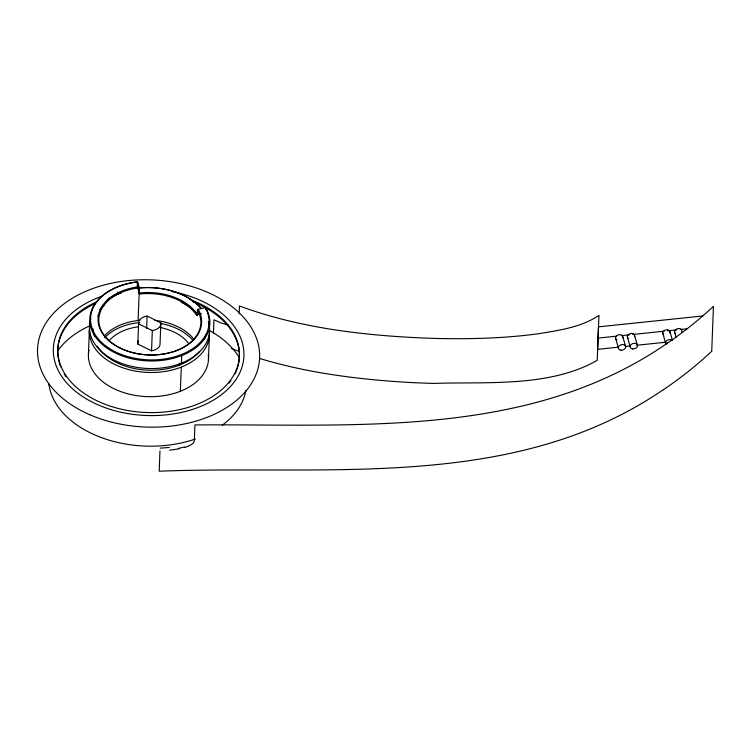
<?xml version="1.0" encoding="UTF-8"?>
<svg xmlns="http://www.w3.org/2000/svg" width="751" height="751" viewBox="0 0 751 751"><rect width="100%" height="100%" fill="white"/><g stroke="black" fill="none" stroke-linecap="round" stroke-linejoin="round"><path stroke-width="1.13" d="M88.44 354.125L89.369 329.942M117.625 294.298L117.71 292.13M137.255 288.196L137.489 281.897A60.071 39.803 2.2 0 0 91.866 330.309A60.071 39.803 2.2 0 0 168.872 359.316A60.071 39.803 2.2 0 0 205.567 307.535L205.483 309.637M138.118 320.489L139.132 293.923A1.511 1.098 -18.7 0 1 138.456 293.04L138.644 287.868A51.059 33.833 2.2 0 0 100.615 329.079A51.059 33.833 2.2 0 0 165.764 353.637A51.059 33.833 2.2 0 0 197.475 310.041L197.194 315.636M137.827 344.08L138.606 323.85A11.19 7.416 2.2 0 1 147.121 316.049L160.845 322.808L160.066 343.038A11.171 7.397 2.2 0 1 151.542 350.811L137.827 344.08A11.19 7.416 2.2 0 1 138.447 340.776M146.642 328.412L147.121 316.049M151.542 350.811L152.322 330.571A11.171 7.397 2.2 0 0 160.845 322.808M159.972 450.966L159.193 471.196C328.6 464.691 513.825 491.398 662.532 390.22M179.451 365.108L179.527 363.137M180.353 391.262L181.282 367.079M181.432 363.146L181.723 355.561M197.701 314.585L197.898 309.412L205.173 307.619A59.32 39.305 2.2 0 1 168.402 358.321A59.32 39.305 2.2 0 1 92.673 329.783A59.32 39.305 2.2 0 1 136.973 281.916L138.503 286.816A51.81 34.33 2.2 0 0 99.911 328.638A51.81 34.33 2.2 0 0 166.018 353.552A51.81 34.33 2.2 0 0 198.198 309.318M208.459 359.551L209.388 335.368M213.415 333.266L213.932 319.785L221.338 323.052L228.032 324.976M239.175 313.852L239.485 305.976C302.005 329.06 369.126 336.213 435.345 338.448C469.694 339.227 504.165 338.372 538.251 333.782C559.016 330.318 581.114 327.398 598.951 315.364L597.223 360.32C549.45 387.6 486.535 381.621 433.618 383.404A575.416 381.283 2.2 0 1 401.785 382.006C353.759 378.833 305.638 372.43 259.47 358.405M711.723 351.393L713.45 306.436M667.479 343.085C528.873 439.241 354.782 423.639 194.931 424.944L194.321 440.677A5.238 3.905 -6 0 1 194.021 441.898L193.138 443.184A8.909 6.618 -6.4 0 1 192.125 444.085A16.184 11.819 -7.2 0 1 187.525 446.366M187.6 446.498L184.83 447.446M198.696 314.34L201.381 313.702M179.057 448.835L169.585 450.215M702.758 315.983L598.463 326.854L597.599 349.337L618.458 347.159M598.031 338.1L616.571 336.166M621.208 335.678L629.319 334.833M632.793 334.477L664.081 331.21M667.564 330.844L676.829 329.877M680.312 329.52L687.259 328.797M625.414 346.436L630.042 345.958M636.998 345.225L665.968 342.212M238.771 351.327L231.289 348.351M138.606 323.85L152.322 330.571M196.696 315.439L196.706 315.448A51.059 33.833 2.2 0 0 139.855 293.998M138.503 289.013L139.733 292.937A51.81 34.33 2.2 0 1 197.4 314.678M674.529 331.745L676.088 337.208M670.108 332.205L672.286 339.856M662.729 332.975L665.527 342.813M634.708 335.894L637.505 345.742M627.329 336.664L630.127 346.511M622.908 337.124L625.705 346.971M615.529 337.894L618.336 347.741M169.426 447.389A115.476 70.312 -7.5 0 1 160.188 448.122M184.586 446.901A44.741 31.167 -7.9 0 1 178.916 448.234M713.384 306.408A502.795 333.162 2.2 0 1 667.545 343.132M711.638 351.355A499.847 331.21 2.2 0 1 662.804 390.135M138.193 288.037A59.32 39.305 2.2 0 1 201.137 308.53M105.187 335.077A51.059 33.833 2.2 0 1 139.949 320.301M154.809 320.386A51.059 33.833 2.2 0 1 194.256 339.743M616.984 340.025A3.755 2.751 -15.9 0 1 616.055 336.476A3.755 2.751 -15.9 0 1 620.758 334.777A3.755 2.751 -15.9 0 1 622.72 337.95M663.602 334.749A3.755 2.751 -15.9 0 1 665.724 329.933A3.755 2.751 -15.9 0 1 669.92 333.031M666.081 344.305A3.755 2.751 -15.9 0 1 667.273 340.297A3.755 2.751 -15.9 0 1 672.352 340.56M628.202 338.438A3.755 2.751 -15.9 0 1 630.324 333.622A3.755 2.751 -15.9 0 1 634.52 336.72M675.581 333.651A3.755 2.751 -15.9 0 1 675.365 329.942A3.755 2.751 -15.9 0 1 680.228 328.76A3.755 2.751 -15.9 0 1 681.514 332.205M171.435 291.454A95.368 63.197 2.2 0 1 231.524 385.338A95.368 63.197 2.2 0 1 80.855 395.345A95.368 63.197 2.2 0 1 102.465 296.035M189.928 299.593A90.862 60.211 2.2 0 1 221.517 389.844A90.862 60.211 2.2 0 1 83.061 392.623A90.862 60.211 2.2 0 1 97.546 301.442M245.887 390.548A99.123 65.684 2.2 0 1 222.174 425.273M195.382 439.016A99.123 65.684 2.2 0 1 48.806 383.761M57.545 351.017A99.123 65.684 2.2 0 1 89.613 325.887M209.107 330.29A99.123 65.684 2.2 0 1 239.663 358.227M104.718 337.734A51.059 33.833 2.2 0 1 139.78 322.555M160.207 323.399A51.059 33.833 2.2 0 1 193.11 340.635M109.186 340.654A45.06 29.852 2.2 0 1 138.513 326.751M159.879 327.445A45.06 29.852 2.2 0 1 188.398 343.132M192.969 301.874A90.862 60.211 2.2 0 1 235.025 373.801M230.923 380.663A90.862 60.211 2.2 0 1 229.111 383.048M66.013 376.777A90.862 60.211 2.2 0 1 64.173 373.895M60.747 366.92A90.862 60.211 2.2 0 1 95.368 303.507M205.614 334.946A56.616 37.522 2.2 0 1 204.281 339.396M94.438 336.148A56.616 37.522 2.2 0 1 92.974 328.882M99.836 309.684A56.616 37.522 2.2 0 1 104.314 305.178M199.071 351.693A56.616 37.522 2.2 0 1 146.623 370.083A56.616 37.522 2.2 0 1 97.292 346.22M97.846 316.03A56.616 37.522 2.2 0 1 99.686 313.618M181.742 302.569A56.616 37.522 2.2 0 1 197.691 314.143M200.329 317.41A56.616 37.522 2.2 0 1 201.465 319.1M208.299 321.803A60.071 39.803 2.2 0 1 149.533 368.544A60.071 39.803 2.2 0 1 90.758 319.278M108.116 299.001A60.071 39.803 2.2 0 1 121.427 292.928M138.391 288.065A60.071 39.803 2.2 0 1 201.202 308.201M209.21 330.553A60.071 39.803 2.2 0 1 145.722 372.327A60.071 39.803 2.2 0 1 90.608 323.212M208.28 354.735A60.071 39.803 2.2 0 1 146.989 396.622A60.071 39.803 2.2 0 1 88.937 350.238M137.686 282.385L137.48 287.558L139.019 292.468L139.217 287.295L137.686 282.385M620.814 350.154A3.755 2.751 -15.9 0 0 625.639 346.371A3.755 2.751 -15.9 0 0 619.603 345.544A3.755 2.751 -15.9 0 0 620.814 350.154M632.614 348.915A3.755 2.751 -15.9 0 0 637.439 345.141A3.755 2.751 -15.9 0 0 631.403 344.315A3.755 2.751 -15.9 0 0 632.614 348.915M89.848 414.74A111.139 73.645 2.2 0 0 259.611 358.321A111.139 73.645 2.2 0 0 96.278 287.342A111.139 73.645 2.2 0 0 89.848 414.74"/></g></svg>
